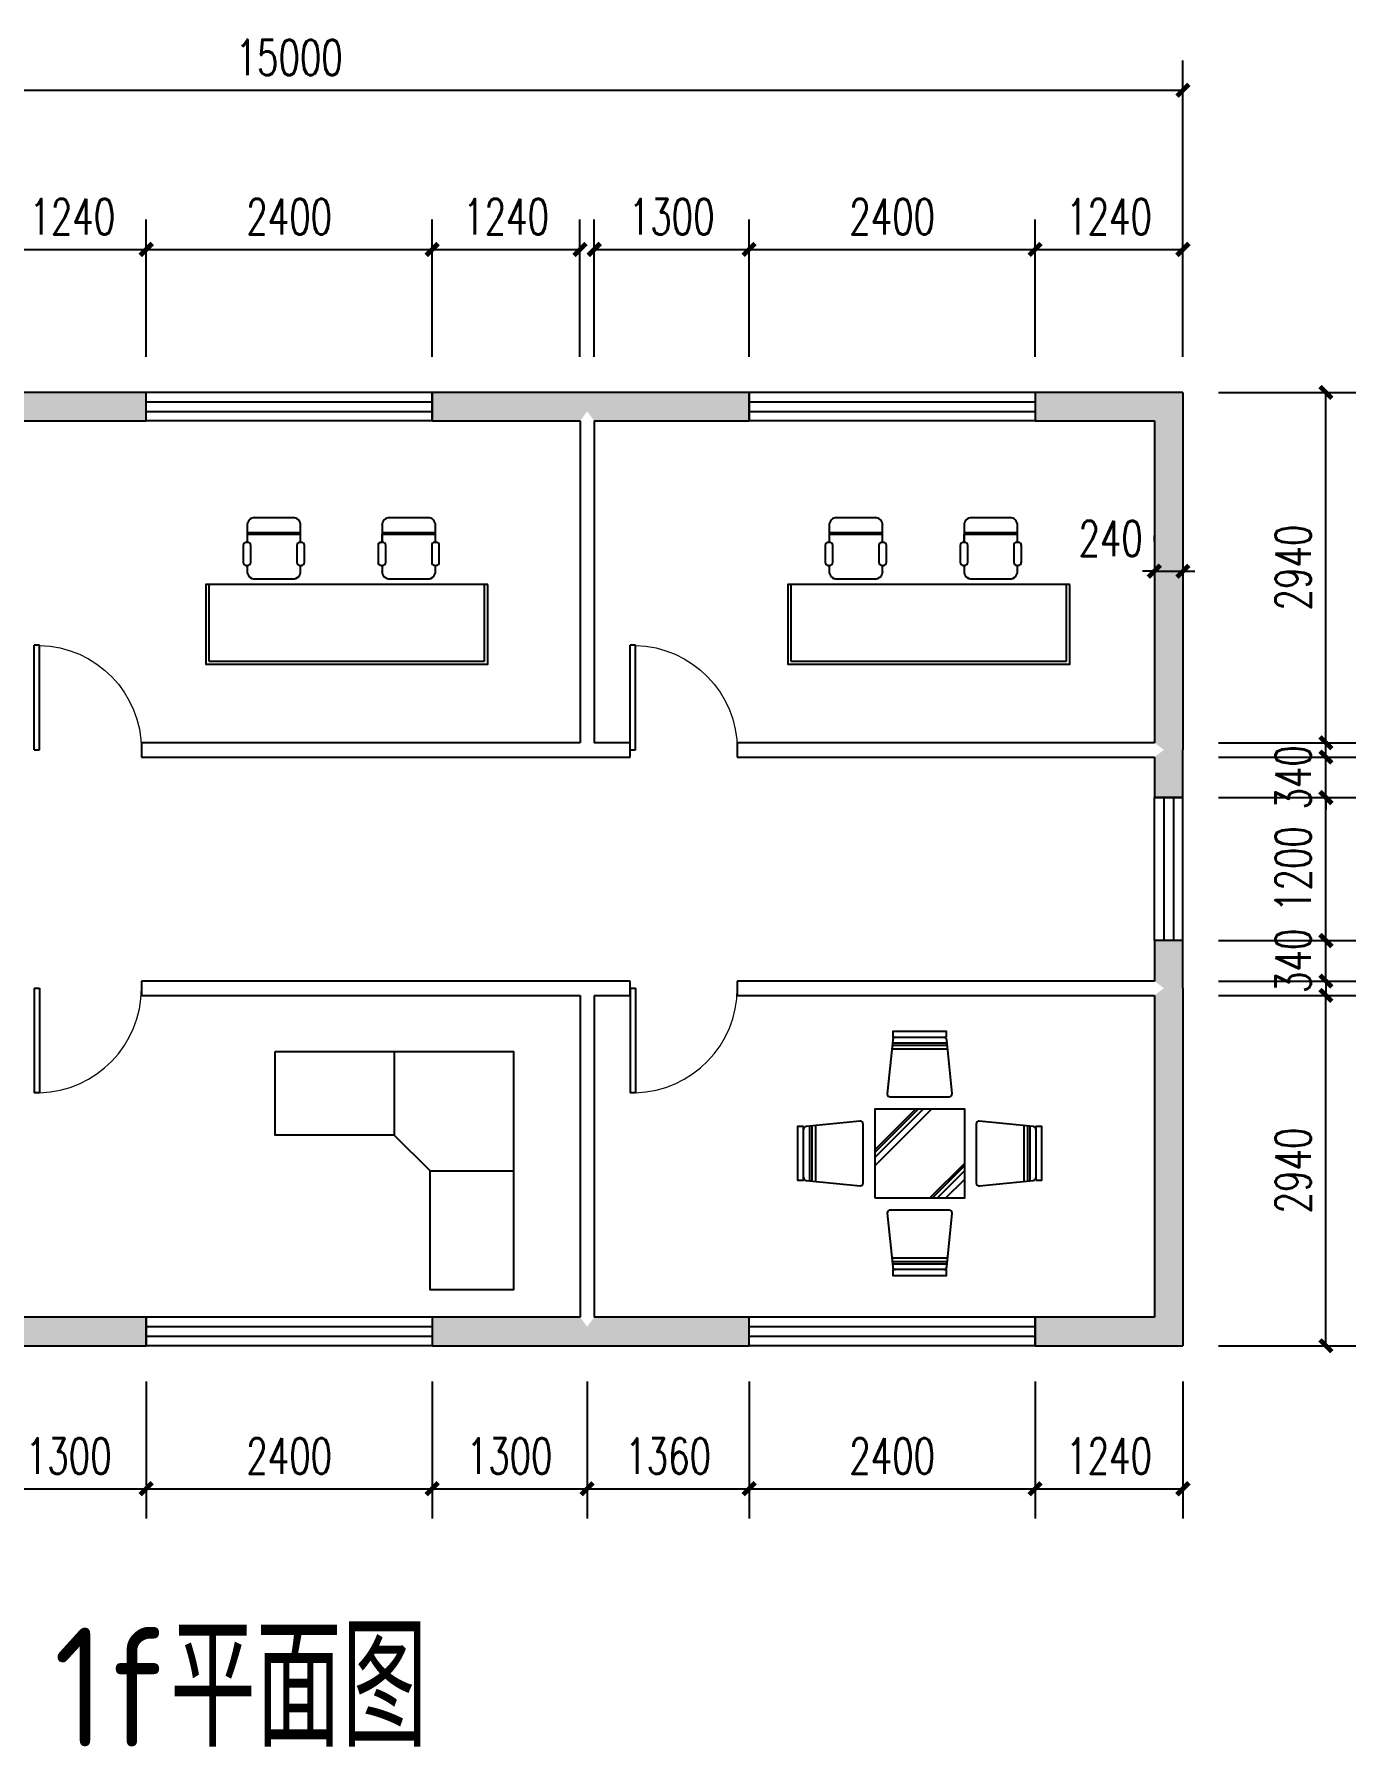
# Model space of a CAD drawing. Extents: x 11879 to 96650, y -22156 to 10923.
# Drawn here: x 21588 to 32678, y -3448 to 10923 of the extents above; entities that cross this region are included whole.
import ezdxf

# ---------------------------------------------------------------- set-up
doc = ezdxf.new("R2010")
doc.units = 0
doc.header["$LTSCALE"] = 1000
doc.header["$MEASUREMENT"] = 0
for name, color, linetype in [('PUB_DIM', 3, 'Continuous'), ('PUB_HATCH', 8, 'Continuous'), ('WALL', 9, 'Continuous'), ('WINDOW', 4, 'Continuous')]:
    doc.layers.add(name, color=color, linetype=linetype)
doc.styles.add('_TCH_DIM_T3', font='SIMPLEX', dxfattribs={"width": 0.705882, "bigfont": 'GBCBIG'})
doc.styles.get("Standard").update_dxf_attribs({"font": 'gbenor.shx', "bigfont": 'gbcbig.shx'})
doc.dimstyles.new('_TCH_ARCH&&100', dxfattribs={"dimtxt": 297.5, "dimasz": 100, "dimexe": 250, "dimexo": 300, "dimgap": 126.25, "dimtad": 1, "dimdec": 0, "dimzin": 0, "dimdsep": 46, "dimtxsty": '_TCH_DIM_T3', "dimblk": 'ARCHTICK', "dimcen": 0.09, "dimclrt": 7, "dimazin": 2, "dimtfac": 1, "dimtdec": 0, "dimtix": 1, "dimtmove": 2, "dimatfit": 3, "dimfxl": 100, "dimtolj": 1, "dimtzin": 0, "dimarcsym": 0})

# ---------------------------------------------------------------- blocks, each defined once
blk = doc.blocks.new('_ArchTick')
at = {"color": 0, "linetype": 'ByBlock', "const_width": 0.4}
blk.add_lwpolyline([(-0.5, -0.5), (0.5, 0.5)], dxfattribs=at)
blk = doc.blocks.new('*D143')
at = {"layer": 'Defpoints', "color": 0, "transparency": 16777216}
for p in [(31228, 10453), (16228, 7917), (31228, 7917)]:
    blk.add_point(p, dxfattribs=at)
at = {"layer": 'PUB_DIM', "color": 0, "lineweight": -2, "transparency": 16777216}
for p, q in [((16228, 8217), (16228, 10703)), ((31228, 8217), (31228, 10703)), ((16228, 10453), (31228, 10453))]:
    blk.add_line(p, q, dxfattribs=at)
at = {"layer": 'PUB_DIM', "color": 0, "lineweight": -2, "transparency": 16777216, "xscale": 100, "yscale": 100, "zscale": 100, "rotation": 180}
blk.add_blockref('_ArchTick', (16228, 10453), dxfattribs=at)
at = {"layer": 'PUB_DIM', "color": 0, "lineweight": -2, "transparency": 16777216, "xscale": 100, "yscale": 100, "zscale": 100}
blk.add_blockref('_ArchTick', (31228, 10453), dxfattribs=at)
at = {"layer": 'PUB_DIM', "color": 7, "transparency": 16777216, "insert": (23728, 10728), "char_height": 297.5, "attachment_point": 5, "style": '_TCH_DIM_T3'}
blk.add_mtext('\\A1;15000', dxfattribs=at)
blk = doc.blocks.new('*D144')
at = {"layer": 'Defpoints', "color": 0, "transparency": 16777216}
for p in [(30988, 6417), (31228, 6417), (31228, 6417)]:
    blk.add_point(p, dxfattribs=at)
at = {"layer": 'PUB_DIM', "color": 0, "lineweight": -2, "transparency": 16777216}
for p, q in [((30988, 6717), (30988, 6667)), ((31228, 6717), (31228, 6667)), ((30988, 6417), (30888, 6417)), ((30988, 6417), (31228, 6417)), ((31228, 6417), (31328, 6417))]:
    blk.add_line(p, q, dxfattribs=at)
at = {"layer": 'PUB_DIM', "color": 0, "lineweight": -2, "transparency": 16777216, "xscale": 100, "yscale": 100, "zscale": 100}
blk.add_blockref('_ArchTick', (30988, 6417), dxfattribs=at)
at = {"layer": 'PUB_DIM', "color": 0, "lineweight": -2, "transparency": 16777216, "xscale": 100, "yscale": 100, "zscale": 100, "rotation": 180}
blk.add_blockref('_ArchTick', (31228, 6417), dxfattribs=at)
at = {"layer": 'PUB_DIM', "color": 7, "transparency": 16777216, "insert": (30622, 6692), "char_height": 297.5, "attachment_point": 5, "style": '_TCH_DIM_T3'}
blk.add_mtext('\\A1;240', dxfattribs=at)
blk = doc.blocks.new('*D145')
at = {"layer": 'Defpoints', "color": 0, "transparency": 16777216}
for p in [(31228, 2857), (32428, 2857), (31228, -83)]:
    blk.add_point(p, dxfattribs=at)
at = {"layer": 'PUB_DIM', "color": 0, "lineweight": -2, "transparency": 16777216}
for p, q in [((31528, 2857), (32678, 2857)), ((32428, -83), (32428, 2857)), ((31528, -83), (32678, -83))]:
    blk.add_line(p, q, dxfattribs=at)
at = {"layer": 'PUB_DIM', "color": 0, "lineweight": -2, "transparency": 16777216, "xscale": 100, "yscale": 100, "zscale": 100}
for p, rotation in [((32428, 2857), 90), ((32428, -83), 270)]:
    blk.add_blockref('_ArchTick', p, dxfattribs=dict(at, rotation=rotation))
at = {"layer": 'PUB_DIM', "color": 7, "transparency": 16777216, "insert": (32153, 1387), "char_height": 297.5, "attachment_point": 5, "rotation": 90, "style": '_TCH_DIM_T3'}
blk.add_mtext('\\A1;2940', dxfattribs=at)
blk = doc.blocks.new('*D146')
at = {"layer": 'Defpoints', "color": 0, "transparency": 16777216}
for p in [(31228, 4857), (32428, 4857), (31228, 4517)]:
    blk.add_point(p, dxfattribs=at)
at = {"layer": 'PUB_DIM', "color": 0, "lineweight": -2, "transparency": 16777216}
for p, q in [((32428, 4857), (32428, 4957)), ((31528, 4857), (32678, 4857)), ((32428, 4517), (32428, 4857)), ((31528, 4517), (32678, 4517)), ((32428, 4517), (32428, 4417))]:
    blk.add_line(p, q, dxfattribs=at)
at = {"layer": 'PUB_DIM', "color": 0, "lineweight": -2, "transparency": 16777216, "xscale": 100, "yscale": 100, "zscale": 100}
for p, rotation in [((32428, 4857), 270), ((32428, 4517), 90)]:
    blk.add_blockref('_ArchTick', p, dxfattribs=dict(at, rotation=rotation))
at = {"layer": 'PUB_DIM', "color": 7, "transparency": 16777216, "insert": (32153, 4687), "char_height": 297.5, "attachment_point": 5, "rotation": 90, "style": '_TCH_DIM_T3'}
blk.add_mtext('\\A1;340', dxfattribs=at)
blk = doc.blocks.new('*D147')
at = {"layer": 'Defpoints', "color": 0, "transparency": 16777216}
for p in [(31228, 4517), (32428, 4517), (31228, 3317)]:
    blk.add_point(p, dxfattribs=at)
at = {"layer": 'PUB_DIM', "color": 0, "lineweight": -2, "transparency": 16777216}
for p, q in [((31528, 4517), (32678, 4517)), ((32428, 3317), (32428, 4517)), ((31528, 3317), (32678, 3317))]:
    blk.add_line(p, q, dxfattribs=at)
at = {"layer": 'PUB_DIM', "color": 0, "lineweight": -2, "transparency": 16777216, "xscale": 100, "yscale": 100, "zscale": 100}
for p, rotation in [((32428, 4517), 90), ((32428, 3317), 270)]:
    blk.add_blockref('_ArchTick', p, dxfattribs=dict(at, rotation=rotation))
at = {"layer": 'PUB_DIM', "color": 7, "transparency": 16777216, "insert": (32153, 3917), "char_height": 297.5, "attachment_point": 5, "rotation": 90, "style": '_TCH_DIM_T3'}
blk.add_mtext('\\A1;1200', dxfattribs=at)
blk = doc.blocks.new('*D148')
at = {"layer": 'Defpoints', "color": 0, "transparency": 16777216}
for p in [(31228, 3317), (32428, 3317), (31228, 2977)]:
    blk.add_point(p, dxfattribs=at)
at = {"layer": 'PUB_DIM', "color": 0, "lineweight": -2, "transparency": 16777216}
for p, q in [((31528, 3317), (32678, 3317)), ((32428, 3317), (32428, 3417)), ((32428, 2977), (32428, 3317)), ((31528, 2977), (32678, 2977)), ((32428, 2977), (32428, 2877))]:
    blk.add_line(p, q, dxfattribs=at)
at = {"layer": 'PUB_DIM', "color": 0, "lineweight": -2, "transparency": 16777216, "xscale": 100, "yscale": 100, "zscale": 100}
for p, rotation in [((32428, 3317), 270), ((32428, 2977), 90)]:
    blk.add_blockref('_ArchTick', p, dxfattribs=dict(at, rotation=rotation))
at = {"layer": 'PUB_DIM', "color": 7, "transparency": 16777216, "insert": (32153, 3147), "char_height": 297.5, "attachment_point": 5, "rotation": 90, "style": '_TCH_DIM_T3'}
blk.add_mtext('\\A1;340', dxfattribs=at)
blk = doc.blocks.new('*D149')
at = {"layer": 'Defpoints', "color": 0, "transparency": 16777216}
for p in [(31228, 7917), (32428, 7917), (31228, 4977)]:
    blk.add_point(p, dxfattribs=at)
at = {"layer": 'PUB_DIM', "color": 0, "lineweight": -2, "transparency": 16777216}
for p, q in [((31528, 7917), (32678, 7917)), ((32428, 4977), (32428, 7917)), ((31528, 4977), (32678, 4977))]:
    blk.add_line(p, q, dxfattribs=at)
at = {"layer": 'PUB_DIM', "color": 0, "lineweight": -2, "transparency": 16777216, "xscale": 100, "yscale": 100, "zscale": 100}
for p, rotation in [((32428, 7917), 90), ((32428, 4977), 270)]:
    blk.add_blockref('_ArchTick', p, dxfattribs=dict(at, rotation=rotation))
at = {"layer": 'PUB_DIM', "color": 7, "transparency": 16777216, "insert": (32153, 6447), "char_height": 297.5, "attachment_point": 5, "rotation": 90, "style": '_TCH_DIM_T3'}
blk.add_mtext('\\A1;2940', dxfattribs=at)
blk = doc.blocks.new('*D151')
at = {"layer": 'Defpoints', "color": 0, "transparency": 16777216}
for p in [(27588, 9117), (26288, 7917), (27588, 7917)]:
    blk.add_point(p, dxfattribs=at)
at = {"layer": 'PUB_DIM', "color": 0, "lineweight": -2, "transparency": 16777216}
for p, q in [((26288, 8217), (26288, 9367)), ((27588, 8217), (27588, 9367)), ((26288, 9117), (27588, 9117))]:
    blk.add_line(p, q, dxfattribs=at)
at = {"layer": 'PUB_DIM', "color": 0, "lineweight": -2, "transparency": 16777216, "xscale": 100, "yscale": 100, "zscale": 100, "rotation": 180}
blk.add_blockref('_ArchTick', (26288, 9117), dxfattribs=at)
at = {"layer": 'PUB_DIM', "color": 0, "lineweight": -2, "transparency": 16777216, "xscale": 100, "yscale": 100, "zscale": 100}
blk.add_blockref('_ArchTick', (27588, 9117), dxfattribs=at)
at = {"layer": 'PUB_DIM', "color": 7, "transparency": 16777216, "insert": (26938, 9392), "char_height": 297.5, "attachment_point": 5, "style": '_TCH_DIM_T3'}
blk.add_mtext('\\A1;1300', dxfattribs=at)
blk = doc.blocks.new('*D152')
at = {"layer": 'Defpoints', "color": 0, "transparency": 16777216}
for p in [(29988, 9117), (27588, 7917), (29988, 7917)]:
    blk.add_point(p, dxfattribs=at)
at = {"layer": 'PUB_DIM', "color": 0, "lineweight": -2, "transparency": 16777216}
for p, q in [((27588, 8217), (27588, 9367)), ((29988, 8217), (29988, 9367)), ((27588, 9117), (29988, 9117))]:
    blk.add_line(p, q, dxfattribs=at)
at = {"layer": 'PUB_DIM', "color": 0, "lineweight": -2, "transparency": 16777216, "xscale": 100, "yscale": 100, "zscale": 100, "rotation": 180}
blk.add_blockref('_ArchTick', (27588, 9117), dxfattribs=at)
at = {"layer": 'PUB_DIM', "color": 0, "lineweight": -2, "transparency": 16777216, "xscale": 100, "yscale": 100, "zscale": 100}
blk.add_blockref('_ArchTick', (29988, 9117), dxfattribs=at)
at = {"layer": 'PUB_DIM', "color": 7, "transparency": 16777216, "insert": (28788, 9392), "char_height": 297.5, "attachment_point": 5, "style": '_TCH_DIM_T3'}
blk.add_mtext('\\A1;2400', dxfattribs=at)
blk = doc.blocks.new('*D153')
at = {"layer": 'Defpoints', "color": 0, "transparency": 16777216}
for p in [(31228, 9117), (29988, 7917), (31228, 7917)]:
    blk.add_point(p, dxfattribs=at)
at = {"layer": 'PUB_DIM', "color": 0, "lineweight": -2, "transparency": 16777216}
for p, q in [((29988, 8217), (29988, 9367)), ((31228, 8217), (31228, 9367)), ((29988, 9117), (31228, 9117))]:
    blk.add_line(p, q, dxfattribs=at)
at = {"layer": 'PUB_DIM', "color": 0, "lineweight": -2, "transparency": 16777216, "xscale": 100, "yscale": 100, "zscale": 100, "rotation": 180}
blk.add_blockref('_ArchTick', (29988, 9117), dxfattribs=at)
at = {"layer": 'PUB_DIM', "color": 0, "lineweight": -2, "transparency": 16777216, "xscale": 100, "yscale": 100, "zscale": 100}
blk.add_blockref('_ArchTick', (31228, 9117), dxfattribs=at)
at = {"layer": 'PUB_DIM', "color": 7, "transparency": 16777216, "insert": (30608, 9392), "char_height": 297.5, "attachment_point": 5, "style": '_TCH_DIM_T3'}
blk.add_mtext('\\A1;1240', dxfattribs=at)
blk = doc.blocks.new('*D154')
at = {"layer": 'Defpoints', "color": 0, "transparency": 16777216}
for p in [(22528, 9117), (21288, 7917), (22528, 7917)]:
    blk.add_point(p, dxfattribs=at)
at = {"layer": 'PUB_DIM', "color": 0, "lineweight": -2, "transparency": 16777216}
for p, q in [((21288, 8217), (21288, 9367)), ((22528, 8217), (22528, 9367)), ((21288, 9117), (22528, 9117))]:
    blk.add_line(p, q, dxfattribs=at)
at = {"layer": 'PUB_DIM', "color": 0, "lineweight": -2, "transparency": 16777216, "xscale": 100, "yscale": 100, "zscale": 100, "rotation": 180}
blk.add_blockref('_ArchTick', (21288, 9117), dxfattribs=at)
at = {"layer": 'PUB_DIM', "color": 0, "lineweight": -2, "transparency": 16777216, "xscale": 100, "yscale": 100, "zscale": 100}
blk.add_blockref('_ArchTick', (22528, 9117), dxfattribs=at)
at = {"layer": 'PUB_DIM', "color": 7, "transparency": 16777216, "insert": (21908, 9392), "char_height": 297.5, "attachment_point": 5, "style": '_TCH_DIM_T3'}
blk.add_mtext('\\A1;1240', dxfattribs=at)
blk = doc.blocks.new('*D155')
at = {"layer": 'Defpoints', "color": 0, "transparency": 16777216}
for p in [(24928, 9117), (22528, 7917), (24928, 7917)]:
    blk.add_point(p, dxfattribs=at)
at = {"layer": 'PUB_DIM', "color": 0, "lineweight": -2, "transparency": 16777216}
for p, q in [((22528, 8217), (22528, 9367)), ((24928, 8217), (24928, 9367)), ((22528, 9117), (24928, 9117))]:
    blk.add_line(p, q, dxfattribs=at)
at = {"layer": 'PUB_DIM', "color": 0, "lineweight": -2, "transparency": 16777216, "xscale": 100, "yscale": 100, "zscale": 100, "rotation": 180}
blk.add_blockref('_ArchTick', (22528, 9117), dxfattribs=at)
at = {"layer": 'PUB_DIM', "color": 0, "lineweight": -2, "transparency": 16777216, "xscale": 100, "yscale": 100, "zscale": 100}
blk.add_blockref('_ArchTick', (24928, 9117), dxfattribs=at)
at = {"layer": 'PUB_DIM', "color": 7, "transparency": 16777216, "insert": (23728, 9392), "char_height": 297.5, "attachment_point": 5, "style": '_TCH_DIM_T3'}
blk.add_mtext('\\A1;2400', dxfattribs=at)
blk = doc.blocks.new('*D156')
at = {"layer": 'Defpoints', "color": 0, "transparency": 16777216}
for p in [(26168, 9117), (24928, 7917), (26168, 7917)]:
    blk.add_point(p, dxfattribs=at)
at = {"layer": 'PUB_DIM', "color": 0, "lineweight": -2, "transparency": 16777216}
for p, q in [((24928, 8217), (24928, 9367)), ((26168, 8217), (26168, 9367)), ((24928, 9117), (26168, 9117))]:
    blk.add_line(p, q, dxfattribs=at)
at = {"layer": 'PUB_DIM', "color": 0, "lineweight": -2, "transparency": 16777216, "xscale": 100, "yscale": 100, "zscale": 100, "rotation": 180}
blk.add_blockref('_ArchTick', (24928, 9117), dxfattribs=at)
at = {"layer": 'PUB_DIM', "color": 0, "lineweight": -2, "transparency": 16777216, "xscale": 100, "yscale": 100, "zscale": 100}
blk.add_blockref('_ArchTick', (26168, 9117), dxfattribs=at)
at = {"layer": 'PUB_DIM', "color": 7, "transparency": 16777216, "insert": (25548, 9392), "char_height": 297.5, "attachment_point": 5, "style": '_TCH_DIM_T3'}
blk.add_mtext('\\A1;1240', dxfattribs=at)
blk = doc.blocks.new('*D161')
at = {"layer": 'Defpoints', "color": 0, "transparency": 16777216}
for p in [(26228, -83), (27588, -83), (27588, -1283)]:
    blk.add_point(p, dxfattribs=at)
at = {"layer": 'PUB_DIM', "color": 0, "lineweight": -2, "transparency": 16777216}
for p, q in [((26228, -383), (26228, -1533)), ((27588, -383), (27588, -1533)), ((26228, -1283), (27588, -1283))]:
    blk.add_line(p, q, dxfattribs=at)
at = {"layer": 'PUB_DIM', "color": 0, "lineweight": -2, "transparency": 16777216, "xscale": 100, "yscale": 100, "zscale": 100, "rotation": 180}
blk.add_blockref('_ArchTick', (26228, -1283), dxfattribs=at)
at = {"layer": 'PUB_DIM', "color": 0, "lineweight": -2, "transparency": 16777216, "xscale": 100, "yscale": 100, "zscale": 100}
blk.add_blockref('_ArchTick', (27588, -1283), dxfattribs=at)
at = {"layer": 'PUB_DIM', "color": 7, "transparency": 16777216, "insert": (26908, -1008), "char_height": 297.5, "attachment_point": 5, "style": '_TCH_DIM_T3'}
blk.add_mtext('\\A1;1360', dxfattribs=at)
blk = doc.blocks.new('*D162')
at = {"layer": 'Defpoints', "color": 0, "transparency": 16777216}
for p in [(27588, -83), (29988, -83), (29988, -1283)]:
    blk.add_point(p, dxfattribs=at)
at = {"layer": 'PUB_DIM', "color": 0, "lineweight": -2, "transparency": 16777216}
for p, q in [((27588, -383), (27588, -1533)), ((29988, -383), (29988, -1533)), ((27588, -1283), (29988, -1283))]:
    blk.add_line(p, q, dxfattribs=at)
at = {"layer": 'PUB_DIM', "color": 0, "lineweight": -2, "transparency": 16777216, "xscale": 100, "yscale": 100, "zscale": 100, "rotation": 180}
blk.add_blockref('_ArchTick', (27588, -1283), dxfattribs=at)
at = {"layer": 'PUB_DIM', "color": 0, "lineweight": -2, "transparency": 16777216, "xscale": 100, "yscale": 100, "zscale": 100}
blk.add_blockref('_ArchTick', (29988, -1283), dxfattribs=at)
at = {"layer": 'PUB_DIM', "color": 7, "transparency": 16777216, "insert": (28788, -1008), "char_height": 297.5, "attachment_point": 5, "style": '_TCH_DIM_T3'}
blk.add_mtext('\\A1;2400', dxfattribs=at)
blk = doc.blocks.new('*D163')
at = {"layer": 'Defpoints', "color": 0, "transparency": 16777216}
for p in [(29988, -83), (31228, -83), (31228, -1283)]:
    blk.add_point(p, dxfattribs=at)
at = {"layer": 'PUB_DIM', "color": 0, "lineweight": -2, "transparency": 16777216}
for p, q in [((29988, -383), (29988, -1533)), ((31228, -383), (31228, -1533)), ((29988, -1283), (31228, -1283))]:
    blk.add_line(p, q, dxfattribs=at)
at = {"layer": 'PUB_DIM', "color": 0, "lineweight": -2, "transparency": 16777216, "xscale": 100, "yscale": 100, "zscale": 100, "rotation": 180}
blk.add_blockref('_ArchTick', (29988, -1283), dxfattribs=at)
at = {"layer": 'PUB_DIM', "color": 0, "lineweight": -2, "transparency": 16777216, "xscale": 100, "yscale": 100, "zscale": 100}
blk.add_blockref('_ArchTick', (31228, -1283), dxfattribs=at)
at = {"layer": 'PUB_DIM', "color": 7, "transparency": 16777216, "insert": (30608, -1008), "char_height": 297.5, "attachment_point": 5, "style": '_TCH_DIM_T3'}
blk.add_mtext('\\A1;1240', dxfattribs=at)
blk = doc.blocks.new('*D164')
at = {"layer": 'Defpoints', "color": 0, "transparency": 16777216}
for p in [(21228, -83), (22528, -83), (22528, -1283)]:
    blk.add_point(p, dxfattribs=at)
at = {"layer": 'PUB_DIM', "color": 0, "lineweight": -2, "transparency": 16777216}
for p, q in [((21228, -383), (21228, -1533)), ((22528, -383), (22528, -1533)), ((21228, -1283), (22528, -1283))]:
    blk.add_line(p, q, dxfattribs=at)
at = {"layer": 'PUB_DIM', "color": 0, "lineweight": -2, "transparency": 16777216, "xscale": 100, "yscale": 100, "zscale": 100, "rotation": 180}
blk.add_blockref('_ArchTick', (21228, -1283), dxfattribs=at)
at = {"layer": 'PUB_DIM', "color": 0, "lineweight": -2, "transparency": 16777216, "xscale": 100, "yscale": 100, "zscale": 100}
blk.add_blockref('_ArchTick', (22528, -1283), dxfattribs=at)
at = {"layer": 'PUB_DIM', "color": 7, "transparency": 16777216, "insert": (21878, -1008), "char_height": 297.5, "attachment_point": 5, "style": '_TCH_DIM_T3'}
blk.add_mtext('\\A1;1300', dxfattribs=at)
blk = doc.blocks.new('*D165')
at = {"layer": 'Defpoints', "color": 0, "transparency": 16777216}
for p in [(22528, -83), (24928, -83), (24928, -1283)]:
    blk.add_point(p, dxfattribs=at)
at = {"layer": 'PUB_DIM', "color": 0, "lineweight": -2, "transparency": 16777216}
for p, q in [((22528, -383), (22528, -1533)), ((24928, -383), (24928, -1533)), ((22528, -1283), (24928, -1283))]:
    blk.add_line(p, q, dxfattribs=at)
at = {"layer": 'PUB_DIM', "color": 0, "lineweight": -2, "transparency": 16777216, "xscale": 100, "yscale": 100, "zscale": 100, "rotation": 180}
blk.add_blockref('_ArchTick', (22528, -1283), dxfattribs=at)
at = {"layer": 'PUB_DIM', "color": 0, "lineweight": -2, "transparency": 16777216, "xscale": 100, "yscale": 100, "zscale": 100}
blk.add_blockref('_ArchTick', (24928, -1283), dxfattribs=at)
at = {"layer": 'PUB_DIM', "color": 7, "transparency": 16777216, "insert": (23728, -1008), "char_height": 297.5, "attachment_point": 5, "style": '_TCH_DIM_T3'}
blk.add_mtext('\\A1;2400', dxfattribs=at)
blk = doc.blocks.new('*D166')
at = {"layer": 'Defpoints', "color": 0, "transparency": 16777216}
for p in [(24928, -83), (26228, -83), (26228, -1283)]:
    blk.add_point(p, dxfattribs=at)
at = {"layer": 'PUB_DIM', "color": 0, "lineweight": -2, "transparency": 16777216}
for p, q in [((24928, -383), (24928, -1533)), ((26228, -383), (26228, -1533)), ((24928, -1283), (26228, -1283))]:
    blk.add_line(p, q, dxfattribs=at)
at = {"layer": 'PUB_DIM', "color": 0, "lineweight": -2, "transparency": 16777216, "xscale": 100, "yscale": 100, "zscale": 100, "rotation": 180}
blk.add_blockref('_ArchTick', (24928, -1283), dxfattribs=at)
at = {"layer": 'PUB_DIM', "color": 0, "lineweight": -2, "transparency": 16777216, "xscale": 100, "yscale": 100, "zscale": 100}
blk.add_blockref('_ArchTick', (26228, -1283), dxfattribs=at)
at = {"layer": 'PUB_DIM', "color": 7, "transparency": 16777216, "insert": (25578, -1008), "char_height": 297.5, "attachment_point": 5, "style": '_TCH_DIM_T3'}
blk.add_mtext('\\A1;1300', dxfattribs=at)
blk = doc.blocks.new('$DorLib2D$00000001')
for p, q in [((0.45, 0.975), (0.5, 0.975)), ((0.45, 0), (0.45, 0.975)), ((0.5, 0), (0.5, 0.975)), ((0.5, 0), (0.45, 0))]:
    blk.add_line(p, q)
at = {"lineweight": 13}
blk.add_arc((0.475, 0), 0.975, 91.4693, 180, dxfattribs=at)
blk = doc.blocks.new('$plan$00002544')
for p, q in [((1157, -26), (-1157, -26)), ((-1157, -26), (-1157, -668)), ((1157, -668), (1157, -26)), ((-360, -715), (-681, -715)), ((772, -715), (451, -715)), ((-777, -855), (-777, -996)), ((-739, -829), (-751, -829)), ((-745, -779), (-745, -829)), ((-713, -996), (-713, -855)), ((-327, -855), (-327, -996)), ((-289, -829), (-301, -829)), ((-296, -829), (-296, -779)), ((-263, -996), (-263, -855)), ((355, -855), (355, -996)), ((393, -829), (381, -829)), ((387, -779), (387, -829)), ((419, -996), (419, -855)), ((805, -855), (805, -996)), ((843, -829), (831, -829)), ((836, -829), (836, -779)), ((869, -996), (869, -855)), ((-751, -1022), (-739, -1022)), ((-745, -1022), (-745, -1165)), ((-745, -1088), (-296, -1088)), ((-745, -1101), (-296, -1101)), ((-301, -1022), (-289, -1022)), ((-296, -1165), (-296, -1022)), ((381, -1022), (393, -1022)), ((387, -1022), (387, -1165)), ((387, -1088), (836, -1088)), ((387, -1101), (836, -1101)), ((831, -1022), (843, -1022)), ((836, -1165), (836, -1022)), ((-681, -1229), (-360, -1229)), ((451, -1229), (772, -1229))]:
    blk.add_line(p, q)
blk.add_lwpolyline([(-1183, -668), (1183, -668), (1183, 0), (-1183, 0)], close=True)
for points in [[(-296, -1165), (-295, -1022), (-289, -1022, 0.414214), (-263, -996), (-263, -855, 0.414214), (-289, -829), (-295, -829), (-296, -829), (-296, -779, 0.414214), (-360, -715), (-681, -715, 0.414214), (-745, -779), (-745, -829), (-751, -829, 0.414214), (-777, -855), (-777, -996, 0.414214), (-751, -1022), (-745, -1022), (-745, -1165, 0.414214), (-681, -1229), (-360, -1229, 0.414214), (-296, -1165)], [(836, -1165), (837, -1022), (843, -1022, 0.414214), (869, -996), (869, -855, 0.414214), (843, -829), (837, -829), (836, -829), (836, -779, 0.414214), (772, -715), (451, -715, 0.414214), (387, -779), (387, -829), (381, -829, 0.414214), (355, -855), (355, -996, 0.414214), (381, -1022), (387, -1022), (387, -1165, 0.414214), (451, -1229), (772, -1229, 0.414214), (836, -1165)]]:
    blk.add_lwpolyline(points, format="xyb", close=True)
for centre, radius, start, end in [((-681, -779), 64.3, 90, 180), ((-360, -779), 64.3, 0, 90), ((451, -779), 64.3, 90, 180), ((772, -779), 64.3, 0, 90), ((-751, -855), 25.7, 90, 180), ((-739, -855), 25.7, 0, 90), ((-301, -855), 25.7, 90, 180), ((-289, -855), 25.7, 0, 90), ((381, -855), 25.7, 90, 180), ((393, -855), 25.7, 0, 90), ((831, -855), 25.7, 90, 180), ((843, -855), 25.7, 0, 90), ((-751, -996), 25.7, 180, 270), ((-739, -996), 25.7, 270, 0), ((-301, -996), 25.7, 180, 270), ((-289, -996), 25.7, 270, 0), ((381, -996), 25.7, 180, 270), ((393, -996), 25.7, 270, 0), ((831, -996), 25.7, 180, 270), ((843, -996), 25.7, 270, 0), ((-681, -1165), 64.3, 180, 270), ((-360, -1165), 64.3, 270, 0), ((451, -1165), 64.3, 180, 270), ((772, -1165), 64.3, 270, 0)]:
    blk.add_arc(centre, radius, start, end)
blk = doc.blocks.new('$plan$00002481')
for p, q in [((1000, 0), (1000, -700)), ((700, -1000), (0, -1000))]:
    blk.add_line(p, q)
blk.add_lwpolyline([(2000, 0), (0, 0), (0, -2000), (700, -2000), (700, -1000), (1000, -700), (2000, -700)], close=True)
blk = doc.blocks.new('$plan$00002676')
for p, q in [((235, 876, 0), (-235, 876, 0)), ((232, 906, 0), (-232, 906, 0)), ((230, 926, 0), (-230, 926, 0)), ((-225, 975, 0), (225, 975, 0)), ((-375, 11, 0), (-11, 375, 0)), ((-375, -31, 0), (31, 375, 0)), ((-375, -102, 0), (102, 375, 0)), ((-375, 33, 0), (-33, 375, 0)), ((-975, -225, 0), (-975, 225, 0)), ((-926, 230, 0), (-926, -230, 0)), ((-906, 232, 0), (-906, -232, 0)), ((-876, 235, 0), (-876, -235, 0)), ((876, -235, 0), (876, 235, 0)), ((906, -232, 0), (906, 232, 0)), ((926, -230, 0), (926, 230, 0)), ((975, 225, 0), (975, -225, 0)), ((83, -375, 0), (375, -83, 0)), ((104, -375, 0), (375, -104, 0)), ((147, -375, 0), (375, -147, 0)), ((217, -375, 0), (375, -217, 0)), ((-235, -876, 0), (235, -876, 0)), ((-232, -906, 0), (232, -906, 0)), ((-230, -926, 0), (230, -926, 0)), ((225, -975, 0), (-225, -975, 0))]:
    blk.add_line(p, q)
at = {"elevation": 0}
for points in [[(225, 975), (225, 1025), (-225, 1025), (-225, 975), (-202, 975, 0.385314), (-227, 952), (-272, 500, 0.414214), (-247, 475), (247, 475, 0.443716), (272, 502), (227, 952, 0.385314), (202, 975), (225, 975)], [(-975, 225), (-1025, 225), (-1025, -225), (-975, -225), (-975, -202, 0.385314), (-952, -227), (-500, -272, 0.414214), (-475, -247), (-475, 247, 0.443716), (-502, 272), (-952, 227, 0.385314), (-975, 202), (-975, 225)], [(975, -225), (1025, -225), (1025, 225), (975, 225), (975, 202, 0.385314), (952, 227), (500, 272, 0.414214), (475, 247), (475, -247, 0.443716), (502, -272), (952, -227, 0.385314), (975, -202), (975, -225)], [(-225, -975), (-225, -1025), (225, -1025), (225, -975), (202, -975, 0.385314), (227, -952), (272, -500, 0.414214), (247, -475), (-247, -475, 0.443716), (-272, -502), (-227, -952, 0.385314), (-202, -975), (-225, -975)]]:
    blk.add_lwpolyline(points, format="xyb", close=True, dxfattribs=at)
blk.add_lwpolyline([(-375, -375), (-375, 375), (375, 375), (375, -375)], close=True, dxfattribs=at)
blk = doc.blocks.new('$TCHSYS$WIN2D')
for p, q in [((-0.5, 0.5), (0.5, 0.5)), ((-0.5, 0.5), (-0.5, -0.5)), ((0.5, 0.5), (0.5, -0.5)), ((0.5, 0.1667), (-0.5, 0.1667)), ((0.5, -0.1667), (-0.5, -0.1667)), ((-0.5, -0.5), (0.5, -0.5))]:
    blk.add_line(p, q)

msp = doc.modelspace()

# ---------------------------------------------------------------- hatches: boundary and pattern name
at = {"layer": 'PUB_HATCH'}
for points in [[(21288.5, 7677.4), (22528.5, 7677.4), (22528.5, 7917.4), (21228.5, 7917.4), (21228.5, 7757.4)], [(26228.5, 7917.4), (24928.5, 7917.4), (24928.5, 7677.4), (26168.5, 7677.4), (26228.5, 7757.4)], [(26288.5, 7677.4), (27588.5, 7677.4), (27588.5, 7917.4), (26228.5, 7917.4), (26228.5, 7757.4)], [(31228.5, 7917.4), (29988.5, 7917.4), (29988.5, 7677.4), (30988.5, 7677.4)], [(31228.5, 7917.4), (30988.5, 7677.4), (30988.5, 4977.4), (31068.5, 4917.4), (31228.5, 4917.4)], [(30988.5, 4857.4), (30988.5, 4517.4), (31228.5, 4517.4), (31228.5, 4917.4), (31068.5, 4917.4)], [(31228.5, 2917.4), (31228.5, 3317.4), (30988.5, 3317.4), (30988.5, 2977.4), (31068.5, 2917.4)], [(31068.5, 2917.4), (30988.5, 2857.4), (30988.5, 157.4), (31228.5, -82.6), (31228.5, 2917.4)], [(21228.5, -82.6), (22528.5, -82.6), (22528.5, 157.4), (21288.5, 157.4), (21228.5, 77.4)], [(26168.5, 157.4), (24928.5, 157.4), (24928.5, -82.6), (26228.5, -82.6), (26228.5, 77.4)], [(26228.5, -82.6), (27588.5, -82.6), (27588.5, 157.4), (26288.5, 157.4), (26228.5, 77.4)], [(30988.5, 157.4), (29988.5, 157.4), (29988.5, -82.6), (31228.5, -82.6)]]:
    msp.add_hatch(color=256, dxfattribs=at).paths.add_polyline_path(points)

# ---------------------------------------------------------------- linework, layer by layer
at = {"layer": 'WALL'}
for p, q in [((22528.5, 7917.4), (21228.5, 7917.4)), ((22528.5, 7677.4), (22528.5, 7917.4)), ((26228.5, 7917.4), (24928.5, 7917.4)), ((24928.5, 7917.4), (24928.5, 7677.4)), ((27588.5, 7917.4), (26228.5, 7917.4)), ((27588.5, 7677.4), (27588.5, 7917.4)), ((31228.5, 7917.4), (29988.5, 7917.4)), ((29988.5, 7917.4), (29988.5, 7677.4)), ((31228.5, 7917.4), (31228.5, 4917.4)), ((21288.5, 7677.4), (22528.5, 7677.4)), ((24928.5, 7677.4), (26168.5, 7677.4)), ((26168.5, 7677.4), (26168.5, 4977.4)), ((26288.5, 7677.4), (26288.5, 4977.4)), ((26288.5, 7677.4), (27588.5, 7677.4)), ((29988.5, 7677.4), (30988.5, 7677.4)), ((30988.5, 7677.4), (30988.5, 4977.4)), ((26168.5, 4977.4), (22488.5, 4977.4)), ((22488.5, 4977.4), (22488.5, 4857.4)), ((26588.5, 4977.4), (26288.5, 4977.4)), ((26588.5, 4857.4), (26588.5, 4977.4)), ((30988.5, 4977.4), (27488.5, 4977.4)), ((27488.5, 4977.4), (27488.5, 4857.4)), ((31228.5, 4517.4), (31228.5, 4917.4)), ((22488.5, 4857.4), (26228.5, 4857.4)), ((26228.5, 4857.4), (26588.5, 4857.4)), ((27488.5, 4857.4), (30988.5, 4857.4)), ((30988.5, 4857.4), (30988.5, 4517.4)), ((30988.5, 4517.4), (31228.5, 4517.4)), ((31228.5, 3317.4), (30988.5, 3317.4)), ((30988.5, 3317.4), (30988.5, 2977.4)), ((31228.5, 2917.4), (31228.5, 3317.4)), ((26228.5, 2977.4), (22488.5, 2977.4)), ((22488.5, 2977.4), (22488.5, 2857.4)), ((26588.5, 2977.4), (26228.5, 2977.4)), ((26588.5, 2857.4), (26588.5, 2977.4)), ((30988.5, 2977.4), (27488.5, 2977.4)), ((27488.5, 2977.4), (27488.5, 2857.4)), ((31228.5, 2917.4), (31228.5, -82.6)), ((22488.5, 2857.4), (26168.5, 2857.4)), ((26168.5, 2857.4), (26168.5, 157.4)), ((26288.5, 2857.4), (26288.5, 157.4)), ((26288.5, 2857.4), (26588.5, 2857.4)), ((27488.5, 2857.4), (30988.5, 2857.4)), ((30988.5, 2857.4), (30988.5, 157.4)), ((22528.5, 157.4), (21288.5, 157.4)), ((22528.5, -82.6), (22528.5, 157.4)), ((26168.5, 157.4), (24928.5, 157.4)), ((24928.5, 157.4), (24928.5, -82.6)), ((27588.5, 157.4), (26288.5, 157.4)), ((27588.5, -82.6), (27588.5, 157.4)), ((30988.5, 157.4), (29988.5, 157.4)), ((29988.5, 157.4), (29988.5, -82.6)), ((21228.5, -82.6), (22528.5, -82.6)), ((24928.5, -82.6), (26228.5, -82.6)), ((26228.5, -82.6), (27588.5, -82.6)), ((29988.5, -82.6), (31228.5, -82.6))]:
    msp.add_line(p, q, dxfattribs=at)

# ---------------------------------------------------------------- block references
at = {"rotation": 180}
for p in [(24210.9, 5636.9), (29095.2, 5636.9)]:
    msp.add_blockref('$plan$00002544', p, dxfattribs=at)
msp.add_blockref('$plan$00002676', (29019.3, 1530.5))
at = {"yscale": -1, "rotation": 180}
msp.add_blockref('$plan$00002481', (25609.9, 2385), dxfattribs=at)
at = {"layer": 'WINDOW'}
for name, p, xscale, yscale, zscale in [('$TCHSYS$WIN2D', (23728.5, 7797.4), -2400, -240, -2400), ('$TCHSYS$WIN2D', (28788.5, 7797.4), -2400, 240, -2400), ('$DorLib2D$00000001', (22038.5, 4917.4), -900, 900, -900), ('$DorLib2D$00000001', (27038.5, 4917.4), -900, 900, -900), ('$DorLib2D$00000001', (22038.5, 2917.4), -900, -900, -900), ('$DorLib2D$00000001', (27038.5, 2917.4), -900, -900, -900)]:
    msp.add_blockref(name, p, dxfattribs=dict(at, xscale=xscale, yscale=yscale, zscale=zscale))
for p, xscale, yscale, zscale, rotation in [((31108.5, 3917.4), -1200, 240, -1200, 270), ((23728.5, 37.4), 2400, -240, 2400, 180), ((28788.5, 37.4), 2400, 240, 2400, 180)]:
    msp.add_blockref('$TCHSYS$WIN2D', p, dxfattribs=dict(at, xscale=xscale, yscale=yscale, zscale=zscale, rotation=rotation))

# ---------------------------------------------------------------- texts
msp.add_text('1f平面图', height=1000).set_placement((21754, -3448.2))

# ---------------------------------------------------------------- dimensions: what is measured, and where the dimension line sits
at = {"layer": 'PUB_DIM'}
for p1, p2, distance, picture, middle in [((16228.5, 7917.4), (31228.5, 7917.4), 2535.3, '*D143', (23728.5, 10727.7)), ((21288.5, 7917.4), (22528.5, 7917.4), 1200, '*D154', (21908.5, 9392.4)), ((22528.5, 7917.4), (24928.5, 7917.4), 1200, '*D155', (23728.5, 9392.4)), ((24928.5, 7917.4), (26168.5, 7917.4), 1200, '*D156', (25548.5, 9392.4)), ((26288.5, 7917.4), (27588.5, 7917.4), 1200, '*D151', (26938.5, 9392.4)), ((27588.5, 7917.4), (29988.5, 7917.4), 1200, '*D152', (28788.5, 9392.4)), ((29988.5, 7917.4), (31228.5, 7917.4), 1200, '*D153', (30608.5, 9392.4)), ((31228.5, 4977.4), (31228.5, 7917.4), -1200, '*D149', (32153.5, 6447.4)), ((31228.5, 4517.4), (31228.5, 4857.4), -1200, '*D146', (32153.5, 4687.4)), ((31228.5, 3317.4), (31228.5, 4517.4), -1200, '*D147', (32153.5, 3917.4)), ((31228.5, 2977.4), (31228.5, 3317.4), -1200, '*D148', (32153.5, 3147.4)), ((31228.5, -82.6), (31228.5, 2857.4), -1200, '*D145', (32153.5, 1387.4)), ((21228.5, -82.6), (22528.5, -82.6), -1200, '*D164', (21878.5, -1007.6)), ((22528.5, -82.6), (24928.5, -82.6), -1200, '*D165', (23728.5, -1007.6)), ((24928.5, -82.6), (26228.5, -82.6), -1200, '*D166', (25578.5, -1007.6)), ((26228.5, -82.6), (27588.5, -82.6), -1200, '*D161', (26908.5, -1007.6)), ((27588.5, -82.6), (29988.5, -82.6), -1200, '*D162', (28788.5, -1007.6)), ((29988.5, -82.6), (31228.5, -82.6), -1200, '*D163', (30608.5, -1007.6))]:
    dim = msp.add_aligned_dim(p1=p1, p2=p2, distance=distance, dimstyle='_TCH_ARCH&&100', dxfattribs=at)
    dim.commit()
    dim.dimension.update_dxf_attribs({"geometry": picture, "text_midpoint": middle})
dim = msp.add_linear_dim(base=(31228.5, 6417.4), p1=(30988.5, 6417.4), p2=(31228.5, 6417.4), angle=0, dimstyle='_TCH_ARCH&&100', dxfattribs=at)
dim.commit()
dim.dimension.update_dxf_attribs({"geometry": '*D144', "text_midpoint": (30621.8, 6692.4), "dimtype": 129})

doc.saveas('drawing.dxf')
